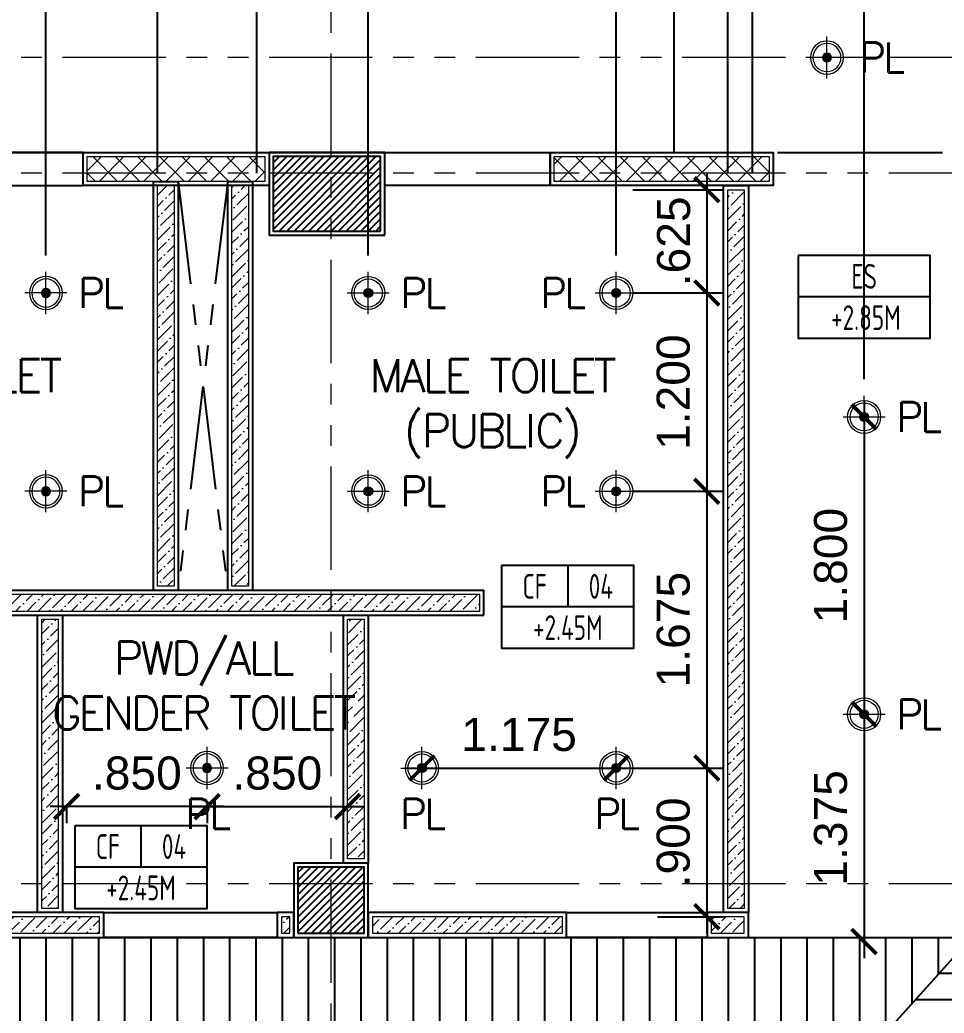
# Model space of a CAD drawing. Header units: metres. Extents: x -12400 to 1, y 0 to 106422.
# Drawn here: x -12228.04 to -12222.45, y 106349.45 to 106355.46 of the extents above; entities that cross this region are included whole.
import ezdxf
from ezdxf.enums import TextEntityAlignment as Align

# ---------------------------------------------------------------- set-up
doc = ezdxf.new("R2010")
doc.units = ezdxf.units.M
doc.header["$PDMODE"] = 35
doc.linetypes.add('PHANTOM2', pattern=[1.25, 0.625, -0.125, 0.125, -0.125, 0.125, -0.125])
for name, color, linetype, lineweight in [('0.1', 1, 'Continuous', 9), ('A-DIM-100', 8, 'Continuous', 0), ('DIM 001', 251, 'Continuous', 13), ('HATCH', 250, 'Continuous', 5), ('LAYOUT', 1, 'Continuous', 20), ('LF 001', 51, 'Continuous', 20)]:
    doc.layers.add(name, color=color, linetype=linetype, lineweight=lineweight)
for name, color, linetype in [('C-SCHED', 1, 'Continuous'), ('E_FIX_LIGHT1', 2, 'Continuous'), ('lighting', 1, 'Continuous'), ('stone', 15, 'Continuous'), ('txt', 2, 'Continuous')]:
    doc.layers.add(name, color=color, linetype=linetype)
doc.styles.add('architxt', font='architxt.shx', dxfattribs={"width": 0.8})
doc.styles.add('DIMTXT-100', font='arial.ttf')
doc.styles.add('swis721', font='swiss.ttf')
doc.styles.add('T.25', font='romans.shx', dxfattribs={"height": 0.2})
doc.dimstyles.new('D-100', dxfattribs={"dimtxt": 0.2, "dimasz": 0.15, "dimexe": 0.1, "dimexo": 0.1, "dimgap": 0.1, "dimtad": 1, "dimdec": 3, "dimzin": 4, "dimdsep": 46, "dimtxsty": 'DIMTXT-100', "dimblk": 'ARCHTICK', "dimcen": 0.2, "dimdle": 0.1, "dimclrd": 8, "dimclre": 8, "dimclrt": 2, "dimadec": 0, "dimazin": 1, "dimtfac": 1, "dimtdec": 3, "dimtofl": 0, "dimtmove": 2, "dimatfit": 3, "dimfxl": 1, "dimarcsym": 0})
doc.dimstyles.new('DIM 200', dxfattribs={"dimtxt": 200, "dimasz": 1, "dimexe": 0, "dimexo": 40, "dimgap": 50, "dimtad": 1, "dimtoh": 1, "dimdec": 0, "dimlfac": 2, "dimtxsty": 'swis721', "dimblk": 'CIR', "dimcen": 0, "dimclrd": 155, "dimclre": 155, "dimclrt": 4, "dimadec": 0, "dimazin": 0, "dimtfac": 1, "dimtdec": 0, "dimtix": 1, "dimtmove": 1, "dimatfit": 3, "dimldrblk": 'CIR', "dimfxl": 0, "dimarcsym": 0})

# ---------------------------------------------------------------- blocks, each defined once
blk = doc.blocks.new('CIR')
at = {"color": 4}
blk.add_circle((0, 0), 50, dxfattribs=at)
blk = doc.blocks.new('*U1737')
at = {"layer": 'HATCH'}
h = blk.add_hatch(dxfattribs=at)
h.set_pattern_fill('ANSI37', color=256, scale=0.03, angle=-180)
h.set_pattern_definition([(225, (0.262499999998, 0), (0.06735192090801863, -0.06735192090801868), []), (314.9999999999999, (0.262499999998, 0), (0.06735192090801868, 0.06735192090801861), [])])
h.paths.add_polyline_path([(0.02500000000873115, 0.1749999999883585), (0.02500000000873115, 0.02499999999417923), (1.325000000003457, 0.02499999999417923), (1.325000000003457, 0.1749999999883585)])
blk.add_lwpolyline([(0, 0.1999999999825377), (0, 0), (1.349999999997636, 0), (1.349999999997636, 0.1999999999825377)], close=True)
blk.add_lwpolyline([(0.02500000000873115, 0.1749999999883585), (0.02500000000873115, 0.02499999999417923), (1.325000000003457, 0.02499999999417923), (1.325000000003457, 0.1749999999883585)], close=True, dxfattribs=at)
blk = doc.blocks.new('*U1733')
at = {"layer": 'HATCH'}
h = blk.add_hatch(dxfattribs=at)
h.set_pattern_fill('ANSI36', color=256, scale=0.015)
h.set_pattern_definition([(45, (12092.4741910285, -106406.7665946045), (0.025256970340507, 0.09260889124852564), [0.1190625, -0.0238125, 0, -0.0238125])])
h.paths.add_polyline_path([(0.02499999999963619, 0.1249999999854481), (0.02499999999963619, 0.02499999999417923), (1.174999999998248, 0.02499999999417923), (1.174999999998248, 0.1249999999854481)])
at = {"color": 4}
blk.add_lwpolyline([(1.199999999997885, 0), (1.199999999997885, 0.1499999999796273), (0, 0.1499999999796273), (0, 0)], close=True, dxfattribs=at)
at = {"layer": 'HATCH'}
blk.add_lwpolyline([(1.174999999998248, 0.02499999999417923), (1.174999999998248, 0.1249999999854481), (0.0249999999996362, 0.1249999999854481), (0.0249999999996362, 0.02499999999417923)], close=True, dxfattribs=at)
blk = doc.blocks.new('*U1734')
at = {"layer": 'HATCH'}
h = blk.add_hatch(dxfattribs=at)
h.set_pattern_fill('ANSI36', color=256, scale=0.015)
h.set_pattern_definition([(45, (12094.6741910285, -106406.7665946045), (0.025256970340507, 0.09260889124852564), [0.1190625, -0.0238125, 0, -0.0238125])])
h.paths.add_polyline_path([(0.0249999999996362, 0.1249999999854481), (0.02499999999963665, 0.02499999999417923), (3.374999999998976, 0.02499999999417923), (3.374999999998976, 0.1249999999854481)])
at = {"color": 4}
blk.add_lwpolyline([(3.399999999998612, 0), (3.399999999998612, 0.1499999999796273), (0, 0.1499999999796273), (0, 0)], close=True, dxfattribs=at)
at = {"layer": 'HATCH'}
blk.add_lwpolyline([(3.374999999998976, 0.02499999999417923), (3.374999999998976, 0.1249999999854481), (0.0249999999996362, 0.1249999999854481), (0.0249999999996362, 0.02499999999417923)], close=True, dxfattribs=at)
blk = doc.blocks.new('*U1748')
at = {"layer": 'HATCH'}
h = blk.add_hatch(dxfattribs=at)
h.set_pattern_fill('ANSI36', color=256, scale=0.015)
h.set_pattern_definition([(45, (12092.77419102831, -106406.7665946045), (0.025256970340507, 0.09260889124852564), [0.1190625, -0.0238125, 0, -0.0238125])])
h.paths.add_polyline_path([(0.02499999999963617, 0.1249999999854481), (0.02499999999963617, 0.02499999999417923), (1.474999999808346, 0.02499999999417923), (1.474999999808346, 0.1249999999854481)])
at = {"color": 4}
blk.add_lwpolyline([(1.499999999807982, 0), (1.499999999807982, 0.1499999999796273), (0, 0.1499999999796273), (0, 0)], close=True, dxfattribs=at)
at = {"layer": 'HATCH'}
blk.add_lwpolyline([(1.474999999808346, 0.02499999999417923), (1.474999999808346, 0.1249999999854481), (0.0249999999996362, 0.1249999999854481), (0.0249999999996362, 0.02499999999417923)], close=True, dxfattribs=at)
blk = doc.blocks.new('*U1735')
at = {"layer": 'HATCH'}
h = blk.add_hatch(dxfattribs=at)
h.set_pattern_fill('ANSI36', color=256, scale=0.015)
h.set_pattern_definition([(45, (12093.07419102842, -106406.7665946045), (0.025256970340507, 0.09260889124852564), [0.1190625, -0.0238125, 0, -0.0238125])])
h.paths.add_polyline_path([(0.0249999999996362, 0.1249999999854481), (0.0249999999996362, 0.02499999999417924), (1.77499999991312, 0.02499999999417924), (1.77499999991312, 0.1249999999854481)])
at = {"color": 4}
blk.add_lwpolyline([(1.799999999912756, 0), (1.799999999912756, 0.1499999999796273), (0, 0.1499999999796273), (0, 0)], close=True, dxfattribs=at)
at = {"layer": 'HATCH'}
blk.add_lwpolyline([(1.77499999991312, 0.02499999999417923), (1.77499999991312, 0.1249999999854481), (0.0249999999996362, 0.1249999999854481), (0.0249999999996362, 0.02499999999417923)], close=True, dxfattribs=at)
blk = doc.blocks.new('*U1746')
at = {"layer": 'HATCH'}
h = blk.add_hatch(dxfattribs=at)
h.set_pattern_fill('ANSI36', color=256, scale=0.015)
h.set_pattern_definition([(45, (12091.52419102847, -106406.7665946045), (0.025256970340507, 0.09260889124852564), [0.1190625, -0.0238125, 0, -0.0238125])])
h.paths.add_polyline_path([(0.0249999999996362, 0.1249999999854481), (0.0249999999996362, 0.02499999999417923), (0.2249999999702341, 0.02499999999417923), (0.2249999999702341, 0.1249999999854481)])
at = {"color": 4}
blk.add_lwpolyline([(0.2499999999698703, 0), (0.2499999999698703, 0.1499999999796273), (0, 0.1499999999796273), (0, 0)], close=True, dxfattribs=at)
at = {"layer": 'HATCH'}
blk.add_lwpolyline([(0.2249999999702341, 0.02499999999417923), (0.2249999999702341, 0.1249999999854481), (0.0249999999996362, 0.1249999999854481), (0.0249999999996362, 0.02499999999417923)], close=True, dxfattribs=at)
blk = doc.blocks.new('*U1732')
at = {"layer": 'HATCH'}
h = blk.add_hatch(dxfattribs=at)
h.set_pattern_fill('ANSI36', color=256, scale=0.015)
h.set_pattern_definition([(45, (12095.67419102853, -106406.7665946045), (0.025256970340507, 0.09260889124852564), [0.1190625, -0.0238125, 0, -0.0238125])])
h.paths.add_polyline_path([(0.0249999999996362, 0.1249999999854481), (0.0249999999996362, 0.02499999999417923), (4.375000000020804, 0.02499999999417923), (4.375000000020804, 0.1249999999854481)])
at = {"color": 4}
blk.add_lwpolyline([(4.40000000002044, 0), (4.40000000002044, 0.1499999999796273), (0, 0.1499999999796273), (0, 0)], close=True, dxfattribs=at)
at = {"layer": 'HATCH'}
blk.add_lwpolyline([(4.375000000020804, 0.02499999999417923), (4.375000000020804, 0.1249999999854481), (0.0249999999996362, 0.1249999999854481), (0.0249999999996362, 0.02499999999417923)], close=True, dxfattribs=at)
blk = doc.blocks.new('*U1736')
at = {"layer": 'HATCH'}
h = blk.add_hatch(dxfattribs=at)
h.set_pattern_fill('ANSI36', color=256, scale=0.015)
h.set_pattern_definition([(45, (12092.87419102853, -106406.7665946045), (0.025256970340507, 0.09260889124852564), [0.1190625, -0.0238125, 0, -0.0238125])])
h.paths.add_polyline_path([(0.0249999999996362, 0.1249999999854481), (0.02499999999963615, 0.02499999999417923), (1.575000000028807, 0.02499999999417923), (1.575000000028807, 0.1249999999854481)])
at = {"color": 4}
blk.add_lwpolyline([(1.600000000028444, 0), (1.600000000028444, 0.1499999999796273), (0, 0.1499999999796273), (0, 0)], close=True, dxfattribs=at)
at = {"layer": 'HATCH'}
blk.add_lwpolyline([(1.575000000028807, 0.02499999999417923), (1.575000000028807, 0.1249999999854481), (0.0249999999996362, 0.1249999999854481), (0.0249999999996362, 0.02499999999417923)], close=True, dxfattribs=at)
blk = doc.blocks.new('*U1778')
at = {"layer": 'HATCH'}
h = blk.add_hatch(dxfattribs=at)
h.set_pattern_fill('ANSI36', color=256, scale=0.015)
h.set_pattern_definition([(45, (12093.74919102844, -106406.7665946045), (0.025256970340507, 0.09260889124852564), [0.1190625, -0.0238125, 0, -0.0238125])])
h.paths.add_polyline_path([(0.0249999999996362, 0.1249999999854481), (0.0249999999996362, 0.02499999999417923), (2.449999999930582, 0.02499999999417923), (2.449999999930582, 0.1249999999854481)])
at = {"color": 4}
blk.add_lwpolyline([(2.474999999930219, 0), (2.474999999930219, 0.1499999999796273), (0, 0.1499999999796273), (0, 0)], close=True, dxfattribs=at)
at = {"layer": 'HATCH'}
blk.add_lwpolyline([(2.449999999930582, 0.02499999999417923), (2.449999999930582, 0.1249999999854481), (0.0249999999996362, 0.1249999999854481), (0.0249999999996362, 0.02499999999417923)], close=True, dxfattribs=at)
blk = doc.blocks.new('*U1731')
at = {"layer": 'HATCH'}
h = blk.add_hatch(dxfattribs=at)
h.set_pattern_fill('ANSI37', color=256, scale=0.03, angle=-180)
h.set_pattern_definition([(225, (0.03750000001764486, 0), (0.06735192090801863, -0.06735192090801868), []), (314.9999999999999, (0.03750000001764486, 0), (0.06735192090801868, 0.06735192090801861), [])])
h.paths.add_polyline_path([(0.02500000000873115, 0.1749999999883585), (0.02500000000873115, 0.02499999999417923), (1.100000000023102, 0.02499999999417923), (1.100000000023102, 0.1749999999883585)])
blk.add_lwpolyline([(0, 0.1999999999825377), (0, 0), (1.125000000017281, 0), (1.125000000017281, 0.1999999999825377)], close=True)
blk.add_lwpolyline([(0.02500000000873115, 0.1749999999883585), (0.02500000000873115, 0.02499999999417923), (1.100000000023102, 0.02499999999417923), (1.100000000023102, 0.1749999999883585)], close=True, dxfattribs=at)
blk = doc.blocks.new('*U1744')
at = {"layer": 'HATCH'}
h = blk.add_hatch(dxfattribs=at)
h.set_pattern_fill('ANSI36', color=256, scale=0.015)
h.set_pattern_definition([(45, (12091.37419102851, -106406.7665946045), (0.025256970340507, 0.09260889124852564), [0.1190625, -0.0238125, 0, -0.0238125])])
h.paths.add_polyline_path([(0.0249999999996362, 0.1249999999854481), (0.0249999999996362, 0.02499999999417923), (0.0750000000015223, 0.02499999999417923), (0.07500000000152252, 0.1249999999854481)])
at = {"color": 4}
blk.add_lwpolyline([(0.1000000000011587, 0), (0.1000000000011587, 0.1499999999796273), (0, 0.1499999999796273), (0, 0)], close=True, dxfattribs=at)
at = {"layer": 'HATCH'}
blk.add_lwpolyline([(0.07500000000152252, 0.02499999999417923), (0.07500000000152252, 0.1249999999854481), (0.0249999999996362, 0.1249999999854481), (0.0249999999996362, 0.02499999999417923)], close=True, dxfattribs=at)
blk = doc.blocks.new('2FCOLUMNS')
h = blk.add_hatch()
h.set_pattern_fill('ANSI31', color=8, scale=0.01)
h.set_pattern_definition([(45, (12128.21296792571, -106237.5702236537), (-0.02245064030267288, 0.02245064030267288), [])])
h.paths.add_polyline_path([(0.02499999999599822, 18.02499999999418), (0.4749999999967258, 18.02499999999418), (0.4749999999967258, 18.67500000000291), (0.02499999999599822, 18.67500000000291)])
h.paths.add_polyline_path([(4.924999999997453, 18.67500000000291), (4.924999999997453, 18.22499999999127), (4.274999999997817, 18.22499999999127), (4.274999999997817, 18.67500000000291)])
h.paths.add_polyline_path([(9.174999999997453, 18.02499999999418), (8.724999999996726, 18.02499999999418), (8.724999999996726, 18.67500000000291), (9.174999999997453, 18.67500000000291)])
h.paths.add_polyline_path([(13.42499999999745, 17.52499999999418), (13.42499999999745, 17.97500000000582), (12.77499999999782, 17.97500000000582), (12.77499999999782, 17.52499999999418)])
h.paths.add_polyline_path([(17.024999999996, 18.02499999999418), (17.47499999999673, 18.02499999999418), (17.47499999999673, 18.67500000000291), (17.024999999996, 18.67500000000291)])
h.paths.add_polyline_path([(21.274999999996, 18.67500000000291), (21.274999999996, 18.22499999999127), (21.92499999999563, 18.22499999999127), (21.92499999999563, 18.67500000000291)])
h.paths.add_polyline_path([(26.17499999999563, 18.02499999999418), (25.72499999999491, 18.02499999999418), (25.72499999999491, 18.67500000000291), (26.17499999999563, 18.67500000000291)])
h.paths.add_polyline_path([(26.17499999999563, 13.27499999999418), (25.72499999999491, 13.27499999999418), (25.72499999999491, 13.92500000000291), (26.17499999999563, 13.92500000000291)])
h.paths.add_polyline_path([(21.37499999999636, 13.27499999999418), (21.82499999999709, 13.27499999999418), (21.82499999999709, 13.92500000000291), (21.37499999999636, 13.92500000000291)])
h.paths.add_polyline_path([(17.024999999996, 13.27499999999418), (17.47499999999673, 13.27499999999418), (17.47499999999673, 13.92500000000291), (17.024999999996, 13.92500000000291)])
h.paths.add_polyline_path([(12.92499999999563, 13.27499999999418), (13.32499999999709, 13.27499999999418), (13.32499999999709, 13.67500000000291), (12.92499999999563, 13.67500000000291)])
h.paths.add_polyline_path([(9.174999999997453, 13.27499999999418), (8.724999999996726, 13.27499999999418), (8.724999999996726, 13.92500000000291), (9.174999999997453, 13.92500000000291)])
h.paths.add_polyline_path([(4.82499999999709, 13.27499999999418), (4.374999999996362, 13.27499999999418), (4.374999999996362, 13.92500000000291), (4.82499999999709, 13.92500000000291)])
h.paths.add_polyline_path([(0.02499999999599822, 13.27499999999418), (0.4749999999967258, 13.27499999999418), (0.4749999999967258, 13.92500000000291), (0.02499999999599822, 13.92500000000291)])
h.paths.add_polyline_path([(0.02499999999599822, 9.02499999999418), (0.4749999999967258, 9.02499999999418), (0.4749999999967258, 9.67500000000291), (0.02499999999599822, 9.67500000000291)])
h.paths.add_polyline_path([(9.174999999997453, 9.02499999999418), (8.724999999996726, 9.02499999999418), (8.724999999996726, 9.67500000000291), (9.174999999997453, 9.67500000000291)])
h.paths.add_polyline_path([(17.024999999996, 9.02499999999418), (17.47499999999673, 9.02499999999418), (17.47499999999673, 9.67500000000291), (17.024999999996, 9.67500000000291)])
h.paths.add_polyline_path([(26.17499999999563, 9.02499999999418), (25.72499999999491, 9.02499999999418), (25.72499999999491, 9.67500000000291), (26.17499999999563, 9.67500000000291)])
h.paths.add_polyline_path([(26.17499999999563, 4.774999999994179), (25.72499999999491, 4.774999999994179), (25.72499999999491, 5.42500000000291), (26.17499999999563, 5.42500000000291)])
h.paths.add_polyline_path([(21.82499999999709, 4.774999999994179), (21.37499999999636, 4.774999999994179), (21.37499999999636, 5.42500000000291), (21.82499999999709, 5.42500000000291)])
h.paths.add_polyline_path([(17.024999999996, 4.774999999994179), (17.47499999999673, 4.774999999994179), (17.47499999999673, 5.42500000000291), (17.024999999996, 5.42500000000291)])
h.paths.add_polyline_path([(13.32499999999709, 4.774999999994179), (12.87499999999636, 4.774999999994179), (12.87499999999636, 5.42500000000291), (13.32499999999709, 5.42500000000291)])
h.paths.add_polyline_path([(9.174999999997453, 4.774999999994179), (8.724999999996726, 4.774999999994179), (8.724999999996726, 5.42500000000291), (9.174999999997453, 5.42500000000291)])
h.paths.add_polyline_path([(4.374999999996362, 4.774999999994179), (4.82499999999709, 4.774999999994179), (4.82499999999709, 5.42500000000291), (4.374999999996362, 5.42500000000291)])
h.paths.add_polyline_path([(0.02499999999599822, 4.774999999994179), (0.4749999999967258, 4.774999999994179), (0.4749999999967258, 5.42500000000291), (0.02499999999599822, 5.42500000000291)])
h.paths.add_polyline_path([(0.02499999999599822, 2.25), (0.4749999999967258, 2.25), (0.4749999999967258, 2.900000000008731), (0.02499999999599822, 2.900000000008731)])
h.paths.add_polyline_path([(0.0249999999996362, 0.02499999999417923), (0.4250000000010914, 0.02499999999417923), (0.4250000000010914, 0.4250000000029104), (0.0249999999996362, 0.4250000000029104)])
h.paths.add_polyline_path([(2.899999999997817, 0.02500000000873115), (2.899999999997817, 0.4750000000203727), (2.249999999998181, 0.4750000000203727), (2.249999999998181, 0.02500000000873115)])
h.paths.add_polyline_path([(4.924999999997453, 0.02500000000873115), (4.924999999997453, 0.4750000000203727), (4.274999999997817, 0.4750000000203727), (4.274999999997817, 0.02500000000873115)])
h.paths.add_polyline_path([(9.174999999997453, 0.02500000000873115), (8.724999999996726, 0.02500000000873115), (8.724999999996726, 0.6750000000174623), (9.174999999997453, 0.6750000000174623)])
h.paths.add_polyline_path([(13.42499999999745, 1.025000000008731), (13.42499999999745, 1.475000000020373), (12.77499999999782, 1.475000000020373), (12.77499999999782, 1.025000000008731)])
h.paths.add_polyline_path([(17.024999999996, 0.02500000000873115), (17.47499999999673, 0.02500000000873115), (17.47499999999673, 0.6750000000174623), (17.024999999996, 0.6750000000174623)])
h.paths.add_polyline_path([(21.274999999996, 0.02500000000873115), (21.274999999996, 0.4750000000203727), (21.92499999999563, 0.4750000000203727), (21.92499999999563, 0.02500000000873115)])
h.paths.add_polyline_path([(26.17499999999563, 0.02500000000873115), (25.72499999999491, 0.02500000000873115), (25.72499999999491, 0.6750000000174623), (26.17499999999563, 0.6750000000174623)])
at = {"color": 7}
for points in [[(13.44999999999709, 17.5), (13.44999999999709, 18), (12.74999999999636, 18), (12.74999999999636, 17.5)], [(12.899999999996, 13.25), (13.34999999999673, 13.25), (13.34999999999673, 13.69999999999709), (12.899999999996, 13.69999999999709)]]:
    blk.add_lwpolyline(points, close=True, dxfattribs=at)
at = {"layer": 'stone', "color": 5}
for points in [[(13.42499999999745, 17.52499999999418), (13.42499999999745, 17.97500000000582), (12.77499999999782, 17.97500000000582), (12.77499999999782, 17.52499999999418)], [(12.92499999999563, 13.27499999999418), (13.32499999999709, 13.27499999999418), (13.32499999999709, 13.67500000000291), (12.92499999999563, 13.67500000000291)]]:
    blk.add_lwpolyline(points, close=True, dxfattribs=at)
blk = doc.blocks.new('L1')
at = {"layer": 'LF 001', "lineweight": 20, "ltscale": 1500}
h = blk.add_hatch(color=256, dxfattribs=at)
edge = h.paths.add_edge_path()
edge.add_arc((1.13686837721616e-13, -1.13686837721616e-13), 0.0318958546358772, 0, 360)
at = {"layer": 'LF 001', "color": 76, "lineweight": 18, "ltscale": 1500}
for points in [[(1.13686837721616e-13, 0.1499999999997499), (1.13686837721616e-13, -0.1500000000000909)], [(-0.1499999999999773, -1.13686837721616e-13), (0.1500000000000909, -1.13686837721616e-13)]]:
    blk.add_lwpolyline(points, dxfattribs=at)
at = {"layer": 'LF 001', "ltscale": 1500}
blk.add_lwpolyline([(-0.09999999999990905, -1.13686837721616e-13, -1), (0.1000000000000227, -1.13686837721616e-13, -1)], format="xyb", close=True, dxfattribs=at)
at = {"layer": 'LF 001', "lineweight": 20, "ltscale": 1500}
blk.add_circle((1.13686837721616e-13, -1.13686837721616e-13), 0.0318958546358772, dxfattribs=at)
blk = doc.blocks.new('LO')
at = {"layer": 'LAYOUT', "xscale": 1000, "yscale": 1000, "zscale": 1000}
blk.add_blockref('L1', (0, 0), dxfattribs=at)
blk = doc.blocks.new('*U1960')
at = {"layer": 'LF 001', "ltscale": 1500}
blk.add_circle((0, -3.995415109869782e-14), 0.0998520709958535, dxfattribs=at)
at = {"layer": 'lighting', "xscale": 0.0008492979043710491, "yscale": 0.0008492979043710491, "zscale": 0.0008492979043710491}
blk.add_blockref('LO', (0, -3.995415109869782e-14), dxfattribs=at)
blk = doc.blocks.new('RCP_2F')
h = blk.add_hatch()
h.set_pattern_fill('ANSI31', color=8, scale=0.05, angle=45)
h.set_pattern_definition([(90, (-228.6000000000076, -96.30730703625886), (-0.15875, 0), [])])
h.paths.add_polyline_path([(-12119.0129679257, 106304.5129166174), (-12111.21296792572, 106304.5129166174), (-12112.56296792574, 106303.0129166173), (-12115.56296792571, 106303.0129166174), (-12115.56296792573, 106302.9629166174), (-12117.46296792571, 106302.9629166174)])
h = blk.add_hatch()
h.set_pattern_fill('ANSI31', color=8, scale=0.05, angle=135)
h.set_pattern_definition([(180, (-228.6000000000076, -96.30730703625886), (-1.387778780781446e-17, -0.15875), [])])
h.paths.add_polyline_path([(-12112.56296792573, 106298.5629166174), (-12112.56296792556, 106303.0129166173), (-12111.21296792572, 106304.5129166174), (-12111.21296792572, 106296.7129166174)])
at = {"color": 8}
blk.add_lwpolyline([(-12113.0129679257, 106309.2629166174), (-12113.0129679257, 106311.6629166174)], dxfattribs=at)
at = {"color": 1}
for points in [[(-12118.5879679257, 106309.2629166174), (-12113.7629679257, 106309.2629166174)], [(-12112.38796792571, 106309.2629166174), (-12111.38796792571, 106309.2629166174)]]:
    blk.add_lwpolyline(points, dxfattribs=at)
for points in [[(-12118.5879679257, 106309.0629166174), (-12116.58796792572, 106309.0629166174), (-12116.58796792572, 106309.2629166174), (-12118.5879679257, 106309.2629166174)], [(-12113.7629679257, 106309.0629166174), (-12114.76296792572, 106309.0629166174), (-12114.76296792572, 106309.2629166174), (-12113.7629679257, 106309.2629166174)], [(-12116.46296792569, 106304.6629166174), (-12115.41296792572, 106304.6629166174), (-12115.41296792572, 106304.5129166174), (-12116.46296792569, 106304.5129166174)], [(-12113.66296792572, 106304.6629166174), (-12112.81296792572, 106304.6629166174), (-12112.81296792572, 106304.5129166174), (-12113.66296792572, 106304.5129166174)]]:
    blk.add_lwpolyline(points, close=True, dxfattribs=at)
at = {"color": 8, "linetype": 'PHANTOM2'}
for points in [[(-12116.01296792572, 106309.0879166174), (-12115.71296792571, 106306.6129166174)], [(-12115.71296792572, 106309.0879166174), (-12116.01296792572, 106306.6129166174)]]:
    blk.add_lwpolyline(points, dxfattribs=at)
at = {"color": 8}
for points in [[(-12119.0129679257, 106304.5129166174), (-12111.21296792572, 106304.5129166174), (-12112.56296792574, 106303.0129166173), (-12115.56296792571, 106303.0129166174), (-12115.56296792573, 106302.9629166174), (-12117.46296792571, 106302.9629166174)], [(-12112.56296792573, 106298.5629166174), (-12112.56296792556, 106303.0129166173), (-12111.21296792572, 106304.5129166174), (-12111.21296792572, 106296.7129166174)]]:
    blk.add_lwpolyline(points, close=True, dxfattribs=at)
for name, p in [('2FCOLUMNS', (-12128.21296792571, 106291.2629166174)), ('*U1734', (-12117.56296792571, 106306.4629166174)), ('*U1736', (-12118.06296792571, 106304.5129166174)), ('*U1744', (-12115.41296792572, 106304.5129166174)), ('*U1733', (-12114.86296792572, 106304.5129166174)), ('*U1746', (-12112.81296792572, 106304.5129166174))]:
    blk.add_blockref(name, p)
at = {"xscale": -1}
for name, p, rotation in [('*U1731', (-12116.58796792572, 106309.2629166174), 180), ('*U1737', (-12113.7629679257, 106309.2629166174), 180), ('*U1778', (-12116.16296792571, 106306.6129166174), 270), ('*U1778', (-12115.7129679257, 106306.6129166174), 270), ('*U1732', (-12112.71296792571, 106304.6629166174), 270), ('*U1735', (-12116.86296792571, 106304.6629166175), 270), ('*U1748', (-12115.01296792571, 106304.9629166174), 270)]:
    blk.add_blockref(name, p, dxfattribs=dict(at, rotation=rotation))
at = {"layer": 'E_FIX_LIGHT1', "xscale": -1, "rotation": 270}
for p in [(-12112.0879679257, 106309.8379166174), (-12116.81296792572, 106308.4129166174), (-12116.81296792572, 106307.2129166174), (-12115.83796792573, 106305.5379166175)]:
    blk.add_blockref('*U1960', p, dxfattribs=at)
at = {"layer": 'E_FIX_LIGHT1', "rotation": 90}
for p in [(-12114.86296792571, 106308.4129166174), (-12113.36296792571, 106308.4129166174), (-12111.86296792573, 106307.6629166171), (-12114.86296792571, 106307.2129166174), (-12113.36296792571, 106307.2129166174), (-12111.86296792573, 106305.8629166171), (-12114.53796792571, 106305.5379166175), (-12113.36296792571, 106305.5379166175)]:
    blk.add_blockref('*U1960', p, dxfattribs=at)
at = {"layer": '0.1', "color": 2, "insert": (-12115.86296792572, 106307.8504166174), "char_height": 0.15, "attachment_point": 5, "rotation": 90.00000000000006}
blk.add_mtext_dynamic_manual_height_columns('{\\Fx-hlvm1s|c0;\\W0.9;\\T0.9;PIPE SHAFT}', width=5150.828219755791, gutter_width=1, heights=[0], dxfattribs=at)
at = {"layer": 'txt', "color": 6, "linetype": 'Continuous', "char_height": 0.18, "attachment_point": 5, "style": 'T.25'}
for insert in [(-12111.76057324004, 106309.8379166174), (-12116.48557324006, 106308.4129166174), (-12114.53557324005, 106308.4129166174), (-12113.69036261137, 106308.4129166174), (-12111.53557324007, 106307.6629166171), (-12116.48557324006, 106307.2129166174), (-12114.53557324005, 106307.2129166174), (-12113.69036261137, 106307.2129166174), (-12111.53557324007, 106305.8629166171), (-12115.83796792573, 106305.2605219318), (-12114.53796792571, 106305.2605219318), (-12113.36296792571, 106305.2605219318)]:
    blk.add_mtext_dynamic_manual_height_columns('{\\T0.9;PL}', width=0.6453045245441018, gutter_width=0.001, heights=[0], dxfattribs=dict(at, insert=insert))
blk = doc.blocks.new('_ArchTick')
at = {"color": 0, "linetype": 'ByBlock', "const_width": 0.15}
blk.add_lwpolyline([(-0.5, -0.5), (0.5, 0.5)], dxfattribs=at)
blk = doc.blocks.new('*D646')
at = {"layer": 'DEFPOINTS', "color": 0, "transparency": 16777216}
for p in [(-12227.87941529414, 106359.0365394432), (-12229.37941529414, 106353.9389341288), (-12227.87941529414, 106353.9389341288)]:
    blk.add_point(p, dxfattribs=at)
at = {"layer": 'DIM 001', "color": 8, "lineweight": -2, "transparency": 16777216}
for p, q in [((-12229.37941529414, 106354.0389341288), (-12229.37941529414, 106359.1365394432)), ((-12227.87941529414, 106354.0389341288), (-12227.87941529414, 106359.1365394432)), ((-12229.47941529414, 106359.0365394432), (-12227.77941529414, 106359.0365394432))]:
    blk.add_line(p, q, dxfattribs=at)
at = {"layer": 'DIM 001', "color": 8, "lineweight": -2, "transparency": 16777216, "xscale": 0.15, "yscale": 0.15, "zscale": 0.15, "rotation": 180}
blk.add_blockref('_ArchTick', (-12229.37941529414, 106359.0365394432), dxfattribs=at)
at = {"layer": 'DIM 001', "color": 8, "lineweight": -2, "transparency": 16777216, "xscale": 0.15, "yscale": 0.15, "zscale": 0.15}
blk.add_blockref('_ArchTick', (-12227.87941529414, 106359.0365394432), dxfattribs=at)
at = {"layer": 'DIM 001', "color": 2, "transparency": 16777216, "insert": (-12228.62941529414, 106359.2386540407), "char_height": 0.2, "attachment_point": 5, "style": 'DIMTXT-100'}
blk.add_mtext('1.500', dxfattribs=at)
blk = doc.blocks.new('*D647')
at = {"layer": 'DEFPOINTS', "color": 0, "transparency": 16777216}
for p in [(-12227.20441529413, 106359.0365394432), (-12227.20441529413, 106354.4365394442), (-12227.87941529414, 106353.9389341288)]:
    blk.add_point(p, dxfattribs=at)
at = {"layer": 'DIM 001', "color": 8, "lineweight": -2, "transparency": 16777216}
for p, q in [((-12227.87941529414, 106354.0389341288), (-12227.87941529414, 106359.1365394432)), ((-12227.20441529413, 106354.5365394442), (-12227.20441529413, 106359.1365394432)), ((-12227.97941529414, 106359.0365394432), (-12227.10441529413, 106359.0365394432))]:
    blk.add_line(p, q, dxfattribs=at)
at = {"layer": 'DIM 001', "color": 8, "lineweight": -2, "transparency": 16777216, "xscale": 0.15, "yscale": 0.15, "zscale": 0.15, "rotation": 180}
blk.add_blockref('_ArchTick', (-12227.87941529414, 106359.0365394432), dxfattribs=at)
at = {"layer": 'DIM 001', "color": 8, "lineweight": -2, "transparency": 16777216, "xscale": 0.15, "yscale": 0.15, "zscale": 0.15}
blk.add_blockref('_ArchTick', (-12227.20441529413, 106359.0365394432), dxfattribs=at)
at = {"layer": 'DIM 001', "color": 2, "transparency": 16777216, "insert": (-12227.54191529413, 106359.2365394432), "char_height": 0.2, "attachment_point": 5, "style": 'DIMTXT-100'}
blk.add_mtext('.675', dxfattribs=at)
blk = doc.blocks.new('*D648')
at = {"layer": 'DEFPOINTS', "color": 0, "transparency": 16777216}
for p in [(-12225.92941529413, 106359.0365394432), (-12226.60441529414, 106354.4365394442), (-12225.92941529413, 106353.9389341288)]:
    blk.add_point(p, dxfattribs=at)
at = {"layer": 'DIM 001', "color": 8, "lineweight": -2, "transparency": 16777216}
for p, q in [((-12226.60441529414, 106354.5365394442), (-12226.60441529414, 106359.1365394432)), ((-12225.92941529413, 106354.0389341288), (-12225.92941529413, 106359.1365394432)), ((-12226.70441529415, 106359.0365394432), (-12225.82941529413, 106359.0365394432))]:
    blk.add_line(p, q, dxfattribs=at)
at = {"layer": 'DIM 001', "color": 8, "lineweight": -2, "transparency": 16777216, "xscale": 0.15, "yscale": 0.15, "zscale": 0.15, "rotation": 180}
blk.add_blockref('_ArchTick', (-12226.60441529414, 106359.0365394432), dxfattribs=at)
at = {"layer": 'DIM 001', "color": 8, "lineweight": -2, "transparency": 16777216, "xscale": 0.15, "yscale": 0.15, "zscale": 0.15}
blk.add_blockref('_ArchTick', (-12225.92941529413, 106359.0365394432), dxfattribs=at)
at = {"layer": 'DIM 001', "color": 2, "transparency": 16777216, "insert": (-12226.26691529414, 106359.2365394432), "char_height": 0.2, "attachment_point": 5, "style": 'DIMTXT-100'}
blk.add_mtext('.675', dxfattribs=at)
blk = doc.blocks.new('*D649')
at = {"layer": 'DEFPOINTS', "color": 0, "transparency": 16777216}
for p in [(-12224.42941529413, 106359.0365394432), (-12225.92941529413, 106353.9389341288), (-12224.42941529413, 106353.9389341288)]:
    blk.add_point(p, dxfattribs=at)
at = {"layer": 'DIM 001', "color": 8, "lineweight": -2, "transparency": 16777216}
for p, q in [((-12225.92941529413, 106354.0389341288), (-12225.92941529413, 106359.1365394432)), ((-12224.42941529413, 106354.0389341288), (-12224.42941529413, 106359.1365394432)), ((-12226.02941529414, 106359.0365394432), (-12224.32941529413, 106359.0365394432))]:
    blk.add_line(p, q, dxfattribs=at)
at = {"layer": 'DIM 001', "color": 8, "lineweight": -2, "transparency": 16777216, "xscale": 0.15, "yscale": 0.15, "zscale": 0.15, "rotation": 180}
blk.add_blockref('_ArchTick', (-12225.92941529413, 106359.0365394432), dxfattribs=at)
at = {"layer": 'DIM 001', "color": 8, "lineweight": -2, "transparency": 16777216, "xscale": 0.15, "yscale": 0.15, "zscale": 0.15}
blk.add_blockref('_ArchTick', (-12224.42941529413, 106359.0365394432), dxfattribs=at)
at = {"layer": 'DIM 001', "color": 2, "transparency": 16777216, "insert": (-12225.17941529413, 106359.2386540407), "char_height": 0.2, "attachment_point": 5, "style": 'DIMTXT-100'}
blk.add_mtext('1.500', dxfattribs=at)
blk = doc.blocks.new('*D650')
at = {"layer": 'DEFPOINTS', "color": 0, "transparency": 16777216}
for p in [(-12223.75441529414, 106359.0365394432), (-12223.75441529414, 106354.4365394441), (-12224.42941529413, 106353.9389341288)]:
    blk.add_point(p, dxfattribs=at)
at = {"layer": 'DIM 001', "color": 8, "lineweight": -2, "transparency": 16777216}
for p, q in [((-12224.42941529413, 106354.0389341288), (-12224.42941529413, 106359.1365394432)), ((-12223.75441529414, 106354.5365394441), (-12223.75441529414, 106359.1365394432)), ((-12224.52941529414, 106359.0365394432), (-12223.65441529414, 106359.0365394432))]:
    blk.add_line(p, q, dxfattribs=at)
at = {"layer": 'DIM 001', "color": 8, "lineweight": -2, "transparency": 16777216, "xscale": 0.15, "yscale": 0.15, "zscale": 0.15, "rotation": 180}
blk.add_blockref('_ArchTick', (-12224.42941529413, 106359.0365394432), dxfattribs=at)
at = {"layer": 'DIM 001', "color": 8, "lineweight": -2, "transparency": 16777216, "xscale": 0.15, "yscale": 0.15, "zscale": 0.15}
blk.add_blockref('_ArchTick', (-12223.75441529414, 106359.0365394432), dxfattribs=at)
at = {"layer": 'DIM 001', "color": 2, "transparency": 16777216, "insert": (-12224.09191529414, 106359.2365394432), "char_height": 0.2, "attachment_point": 5, "style": 'DIMTXT-100'}
blk.add_mtext('.675', dxfattribs=at)
blk = doc.blocks.new('*D651')
at = {"layer": 'DEFPOINTS', "color": 0, "transparency": 16777216}
for p in [(-12222.92941529415, 106359.0365394432), (-12223.60441529416, 106354.4365394432), (-12222.92941529415, 106353.1889341285)]:
    blk.add_point(p, dxfattribs=at)
at = {"layer": 'DIM 001', "color": 8, "lineweight": -2, "transparency": 16777216}
for p, q in [((-12223.60441529416, 106354.5365394432), (-12223.60441529416, 106359.1365394432)), ((-12222.92941529415, 106353.2889341285), (-12222.92941529415, 106359.1365394432)), ((-12223.70441529416, 106359.0365394432), (-12222.82941529415, 106359.0365394432))]:
    blk.add_line(p, q, dxfattribs=at)
at = {"layer": 'DIM 001', "color": 8, "lineweight": -2, "transparency": 16777216, "xscale": 0.15, "yscale": 0.15, "zscale": 0.15, "rotation": 180}
blk.add_blockref('_ArchTick', (-12223.60441529416, 106359.0365394432), dxfattribs=at)
at = {"layer": 'DIM 001', "color": 8, "lineweight": -2, "transparency": 16777216, "xscale": 0.15, "yscale": 0.15, "zscale": 0.15}
blk.add_blockref('_ArchTick', (-12222.92941529415, 106359.0365394432), dxfattribs=at)
at = {"layer": 'DIM 001', "color": 2, "transparency": 16777216, "insert": (-12223.26691529415, 106359.2365394432), "char_height": 0.2, "attachment_point": 5, "style": 'DIMTXT-100'}
blk.add_mtext('.675', dxfattribs=at)
blk = doc.blocks.new('*D652')
at = {"layer": 'DEFPOINTS', "color": 0, "transparency": 16777216}
for p in [(-12222.25441529415, 106359.0365394432), (-12222.25441529415, 106354.4365394433), (-12222.92941529415, 106353.1889341285)]:
    blk.add_point(p, dxfattribs=at)
at = {"layer": 'DIM 001', "color": 8, "lineweight": -2, "transparency": 16777216}
for p, q in [((-12222.92941529415, 106353.2889341285), (-12222.92941529415, 106359.1365394432)), ((-12222.25441529415, 106354.5365394433), (-12222.25441529415, 106359.1365394432)), ((-12223.02941529415, 106359.0365394432), (-12222.15441529415, 106359.0365394432))]:
    blk.add_line(p, q, dxfattribs=at)
at = {"layer": 'DIM 001', "color": 8, "lineweight": -2, "transparency": 16777216, "xscale": 0.15, "yscale": 0.15, "zscale": 0.15, "rotation": 180}
blk.add_blockref('_ArchTick', (-12222.92941529415, 106359.0365394432), dxfattribs=at)
at = {"layer": 'DIM 001', "color": 8, "lineweight": -2, "transparency": 16777216, "xscale": 0.15, "yscale": 0.15, "zscale": 0.15}
blk.add_blockref('_ArchTick', (-12222.25441529415, 106359.0365394432), dxfattribs=at)
at = {"layer": 'DIM 001', "color": 2, "transparency": 16777216, "insert": (-12222.59191529415, 106359.2365394432), "char_height": 0.2, "attachment_point": 5, "style": 'DIMTXT-100'}
blk.add_mtext('.675', dxfattribs=at)
blk = doc.blocks.new('*D657')
at = {"layer": 'DEFPOINTS', "color": 0, "transparency": 16777216}
for p in [(-12224.42941529413, 106353.8115394432), (-12224.42941529413, 106352.6115394432), (-12223.88117218099, 106352.6115394432)]:
    blk.add_point(p, dxfattribs=at)
at = {"layer": 'DIM 001', "color": 8, "lineweight": -2, "transparency": 16777216}
for p, q in [((-12223.88117218099, 106353.9115394432), (-12223.88117218099, 106352.5115394432)), ((-12224.32941529413, 106353.8115394432), (-12223.78117218099, 106353.8115394432)), ((-12224.32941529413, 106352.6115394432), (-12223.78117218099, 106352.6115394432))]:
    blk.add_line(p, q, dxfattribs=at)
at = {"layer": 'DIM 001', "color": 8, "lineweight": -2, "transparency": 16777216, "xscale": 0.15, "yscale": 0.15, "zscale": 0.15}
for p, rotation in [((-12223.88117218099, 106353.8115394432), 90), ((-12223.88117218099, 106352.6115394432), 270)]:
    blk.add_blockref('_ArchTick', p, dxfattribs=dict(at, rotation=rotation))
at = {"layer": 'DIM 001', "color": 2, "transparency": 16777216, "insert": (-12224.0832867785, 106353.2115394432), "char_height": 0.2, "attachment_point": 5, "rotation": 90, "style": 'DIMTXT-100'}
blk.add_mtext('1.200', dxfattribs=at)
blk = doc.blocks.new('*D658')
at = {"layer": 'DEFPOINTS', "color": 0, "transparency": 16777216}
for p in [(-12224.42941529413, 106352.6115394432), (-12224.42941529413, 106350.9365394432), (-12223.88117218099, 106350.9365394432)]:
    blk.add_point(p, dxfattribs=at)
at = {"layer": 'DIM 001', "color": 8, "lineweight": -2, "transparency": 16777216}
for p, q in [((-12223.88117218099, 106352.7115394432), (-12223.88117218099, 106350.8365394432)), ((-12224.32941529413, 106352.6115394432), (-12223.78117218098, 106352.6115394432)), ((-12224.32941529413, 106350.9365394432), (-12223.78117218098, 106350.9365394432))]:
    blk.add_line(p, q, dxfattribs=at)
at = {"layer": 'DIM 001', "color": 8, "lineweight": -2, "transparency": 16777216, "xscale": 0.15, "yscale": 0.15, "zscale": 0.15}
for p, rotation in [((-12223.88117218099, 106352.6115394432), 90), ((-12223.88117218099, 106350.9365394432), 270)]:
    blk.add_blockref('_ArchTick', p, dxfattribs=dict(at, rotation=rotation))
at = {"layer": 'DIM 001', "color": 2, "transparency": 16777216, "insert": (-12224.0832867785, 106351.7740394432), "char_height": 0.2, "attachment_point": 5, "rotation": 90, "style": 'DIMTXT-100'}
blk.add_mtext('1.675', dxfattribs=at)
blk = doc.blocks.new('*D659')
at = {"layer": 'DEFPOINTS', "color": 0, "transparency": 16777216}
for p in [(-12224.42941529413, 106350.9365394432), (-12224.27941529414, 106350.0365394432), (-12223.88117218099, 106350.0365394432)]:
    blk.add_point(p, dxfattribs=at)
at = {"layer": 'DIM 001', "color": 8, "lineweight": -2, "transparency": 16777216}
for p, q in [((-12223.88117218099, 106351.0365394432), (-12223.88117218099, 106349.9365394432)), ((-12224.32941529413, 106350.9365394432), (-12223.78117218099, 106350.9365394432)), ((-12224.17941529414, 106350.0365394432), (-12223.78117218099, 106350.0365394432))]:
    blk.add_line(p, q, dxfattribs=at)
at = {"layer": 'DIM 001', "color": 8, "lineweight": -2, "transparency": 16777216, "xscale": 0.15, "yscale": 0.15, "zscale": 0.15}
for p, rotation in [((-12223.88117218099, 106350.9365394432), 90), ((-12223.88117218099, 106350.0365394432), 270)]:
    blk.add_blockref('_ArchTick', p, dxfattribs=dict(at, rotation=rotation))
at = {"layer": 'DIM 001', "color": 2, "transparency": 16777216, "insert": (-12224.0832867785, 106350.4865394432), "char_height": 0.2, "attachment_point": 5, "rotation": 90, "style": 'DIMTXT-100'}
blk.add_mtext('.900', dxfattribs=at)
blk = doc.blocks.new('*D660')
at = {"layer": 'DEFPOINTS', "color": 0, "transparency": 16777216}
for p in [(-12224.42941529413, 106354.4365394442), (-12224.42941529413, 106353.8115394432), (-12223.881172181, 106353.8115394432)]:
    blk.add_point(p, dxfattribs=at)
at = {"layer": 'DIM 001', "color": 8, "lineweight": -2, "transparency": 16777216}
for p, q in [((-12223.881172181, 106354.5365394442), (-12223.881172181, 106353.7115394432)), ((-12224.32941529413, 106354.4365394442), (-12223.781172181, 106354.4365394442)), ((-12224.32941529413, 106353.8115394432), (-12223.781172181, 106353.8115394432))]:
    blk.add_line(p, q, dxfattribs=at)
at = {"layer": 'DIM 001', "color": 8, "lineweight": -2, "transparency": 16777216, "xscale": 0.15, "yscale": 0.15, "zscale": 0.15}
for p, rotation in [((-12223.881172181, 106354.4365394442), 90), ((-12223.881172181, 106353.8115394432), 270)]:
    blk.add_blockref('_ArchTick', p, dxfattribs=dict(at, rotation=rotation))
at = {"layer": 'DIM 001', "color": 2, "transparency": 16777216, "insert": (-12224.08117218098, 106354.1240394437), "char_height": 0.2, "attachment_point": 5, "rotation": 90, "style": 'DIMTXT-100'}
blk.add_mtext('.625', dxfattribs=at)
blk = doc.blocks.new('*D661')
at = {"layer": 'DEFPOINTS', "color": 0, "transparency": 16777216}
for p in [(-12222.92941529416, 106353.0615394429), (-12222.92941529416, 106351.2615394429), (-12222.92941529417, 106351.2615394429)]:
    blk.add_point(p, dxfattribs=at)
at = {"layer": 'DIM 001', "color": 8, "lineweight": -2, "transparency": 16777216}
blk.add_line((-12222.92941529417, 106353.1615394429), (-12222.92941529417, 106351.1615394429), dxfattribs=at)
at = {"layer": 'DIM 001', "color": 8, "lineweight": -2, "transparency": 16777216, "xscale": 0.15, "yscale": 0.15, "zscale": 0.15}
for p, rotation in [((-12222.92941529417, 106353.0615394429), 90), ((-12222.92941529417, 106351.2615394429), 270)]:
    blk.add_blockref('_ArchTick', p, dxfattribs=dict(at, rotation=rotation))
at = {"layer": 'DIM 001', "color": 2, "transparency": 16777216, "insert": (-12223.13152989169, 106352.1615394429), "char_height": 0.2, "attachment_point": 5, "rotation": 90, "style": 'DIMTXT-100'}
blk.add_mtext('1.800', dxfattribs=at)
blk = doc.blocks.new('*D662')
at = {"layer": 'DEFPOINTS', "color": 0, "transparency": 16777216}
for p in [(-12222.92941529416, 106351.2615394429), (-12222.92941529416, 106349.8865394432), (-12222.92941529419, 106349.8865394432)]:
    blk.add_point(p, dxfattribs=at)
at = {"layer": 'DIM 001', "color": 8, "lineweight": -2, "transparency": 16777216}
blk.add_line((-12222.92941529419, 106351.3615394429), (-12222.92941529419, 106349.7865394432), dxfattribs=at)
at = {"layer": 'DIM 001', "color": 8, "lineweight": -2, "transparency": 16777216, "xscale": 0.15, "yscale": 0.15, "zscale": 0.15}
for p, rotation in [((-12222.92941529419, 106351.2615394429), 90), ((-12222.92941529419, 106349.8865394432), 270)]:
    blk.add_blockref('_ArchTick', p, dxfattribs=dict(at, rotation=rotation))
at = {"layer": 'DIM 001', "color": 2, "transparency": 16777216, "insert": (-12223.13159810452, 106350.574039443), "char_height": 0.2, "attachment_point": 5, "rotation": 90, "style": 'DIMTXT-100'}
blk.add_mtext('1.375', dxfattribs=at)
blk = doc.blocks.new('*D664')
at = {"layer": 'DEFPOINTS', "color": 0, "transparency": 16777216}
for p in [(-12227.75441529416, 106350.8091447575), (-12226.90441529415, 106350.8091447575), (-12227.75441529416, 106350.7028120952)]:
    blk.add_point(p, dxfattribs=at)
at = {"layer": 'DIM 001', "color": 8, "lineweight": -2, "transparency": 16777216}
for p, q in [((-12227.75441529416, 106350.7091447575), (-12227.75441529416, 106350.6028120952)), ((-12226.90441529415, 106350.7091447575), (-12226.90441529415, 106350.6028120952)), ((-12226.80441529415, 106350.7028120952), (-12227.85441529416, 106350.7028120952))]:
    blk.add_line(p, q, dxfattribs=at)
at = {"layer": 'DIM 001', "color": 8, "lineweight": -2, "transparency": 16777216, "xscale": 0.15, "yscale": 0.15, "zscale": 0.15, "rotation": 180}
blk.add_blockref('_ArchTick', (-12227.75441529416, 106350.7028120952), dxfattribs=at)
at = {"layer": 'DIM 001', "color": 8, "lineweight": -2, "transparency": 16777216, "xscale": 0.15, "yscale": 0.15, "zscale": 0.15}
blk.add_blockref('_ArchTick', (-12226.90441529415, 106350.7028120952), dxfattribs=at)
at = {"layer": 'DIM 001', "color": 2, "transparency": 16777216, "insert": (-12227.32941529416, 106350.9049266928), "char_height": 0.2, "attachment_point": 5, "style": 'DIMTXT-100'}
blk.add_mtext('.850', dxfattribs=at)
blk = doc.blocks.new('*D665')
at = {"layer": 'DEFPOINTS', "color": 0, "transparency": 16777216}
for p in [(-12226.90441529415, 106350.8091447575), (-12226.05441529414, 106350.7028120952), (-12226.05441529414, 106350.7028120952)]:
    blk.add_point(p, dxfattribs=at)
at = {"layer": 'DIM 001', "color": 8, "lineweight": -2, "transparency": 16777216}
for p, q in [((-12226.90441529415, 106350.7091447575), (-12226.90441529415, 106350.6028120952)), ((-12227.00441529415, 106350.7028120952), (-12225.95441529414, 106350.7028120952))]:
    blk.add_line(p, q, dxfattribs=at)
at = {"layer": 'DIM 001', "color": 8, "lineweight": -2, "transparency": 16777216, "xscale": 0.15, "yscale": 0.15, "zscale": 0.15, "rotation": 180}
blk.add_blockref('_ArchTick', (-12226.90441529415, 106350.7028120952), dxfattribs=at)
at = {"layer": 'DIM 001', "color": 8, "lineweight": -2, "transparency": 16777216, "xscale": 0.15, "yscale": 0.15, "zscale": 0.15}
blk.add_blockref('_ArchTick', (-12226.05441529414, 106350.7028120952), dxfattribs=at)
at = {"layer": 'DIM 001', "color": 2, "transparency": 16777216, "insert": (-12226.47941529414, 106350.9049266928), "char_height": 0.2, "attachment_point": 5, "style": 'DIMTXT-100'}
blk.add_mtext('.850', dxfattribs=at)
blk = doc.blocks.new('*D667')
at = {"layer": 'DEFPOINTS', "color": 0, "transparency": 16777216}
for p in [(-12225.60441529414, 106350.9365394432), (-12224.42941529413, 106350.9365394432), (-12224.42941529413, 106350.9365394432)]:
    blk.add_point(p, dxfattribs=at)
at = {"layer": 'DIM 001', "color": 8, "lineweight": -2, "transparency": 16777216}
blk.add_line((-12225.70441529414, 106350.9365394432), (-12224.32941529413, 106350.9365394432), dxfattribs=at)
at = {"layer": 'DIM 001', "color": 8, "lineweight": -2, "transparency": 16777216, "xscale": 0.15, "yscale": 0.15, "zscale": 0.15, "rotation": 180}
blk.add_blockref('_ArchTick', (-12225.60441529414, 106350.9365394432), dxfattribs=at)
at = {"layer": 'DIM 001', "color": 8, "lineweight": -2, "transparency": 16777216, "xscale": 0.15, "yscale": 0.15, "zscale": 0.15}
blk.add_blockref('_ArchTick', (-12224.42941529413, 106350.9365394432), dxfattribs=at)
at = {"layer": 'DIM 001', "color": 2, "transparency": 16777216, "insert": (-12225.01691529414, 106351.1386540407), "char_height": 0.2, "attachment_point": 5, "style": 'DIMTXT-100'}
blk.add_mtext('1.175', dxfattribs=at)
blk = doc.blocks.new('GRID1')
at = {"color": 6, "linetype": 'PHANTOM2'}
for points in [[(-12147.25441529414, 106384.7702236537), (-12147.25441529414, 106412.5702236537)], [(-12130.75441529413, 106407.8702236537), (-12163.75441529414, 106407.8702236537)], [(-12130.75441529413, 106407.1702236537), (-12163.15441529414, 106407.1702236537)], [(-12130.75441529413, 106402.8702236537), (-12163.75441529414, 106402.8702236537)]]:
    blk.add_leader(points, dimstyle='DIM 200', override={"dimasz": 0.002, "dimgap": 60, "dimtad": 0}, dxfattribs=at)

msp = doc.modelspace()

# ---------------------------------------------------------------- linework, layer by layer
at = {"layer": 'C-SCHED'}
for p, q in [((-12222.52941529415, 106353.7876842842), (-12223.32941529415, 106353.7876842842)), ((-12224.72231411713, 106352.1615394432), (-12224.72231411713, 106351.9115394432)), ((-12224.32231411712, 106351.9115394432), (-12225.12231411712, 106351.9115394432)), ((-12227.30441529416, 106350.5865394431), (-12227.30441529416, 106350.3365394431)), ((-12226.90441529416, 106350.3365394431), (-12227.70441529416, 106350.3365394431))]:
    msp.add_line(p, q, dxfattribs=at)
for points in [[(-12223.32941529415, 106354.0376842842), (-12223.32941529415, 106353.5376842842), (-12222.52941529415, 106353.5376842842), (-12222.52941529415, 106354.0376842842)], [(-12225.12231411712, 106352.1615394432), (-12225.12231411712, 106351.6615394432), (-12224.32231411712, 106351.6615394432), (-12224.32231411712, 106352.1615394432)], [(-12227.70441529416, 106350.5865394431), (-12227.70441529416, 106350.0865394431), (-12226.90441529416, 106350.0865394431), (-12226.90441529416, 106350.5865394431)]]:
    msp.add_lwpolyline(points, close=True, dxfattribs=at)

# ---------------------------------------------------------------- block references
at = {"color": 1}
msp.add_blockref('RCP_2F', (-111.0664473684337, 45.39862282574177), dxfattribs=at)
at = {"layer": 'A-DIM-100'}
msp.add_blockref('GRID1', (-78.90000000000327, -52.63368421052292), dxfattribs=at)

# ---------------------------------------------------------------- texts
at = {"linetype": 'Continuous', "char_height": 0.2, "attachment_point": 5, "style": 'T.25'}
for s, width, insert in [('{\\T0.9;\\C3;FEMALE TOILET\\P(PUBLIC)}', 7.604206719105335, (-12228.67702060848, 106353.1115394432)), ('{\\T0.9;\\C3;MALE TOILET\\P(PUBLIC)}', 7.604206719105335, (-12225.18180997978, 106353.1115394432)), ('{\\T0.9;\\C3;PWD/ALL \\PGENDER TOILET}', 2.3065388821894, (-12226.92941529413, 106351.4365394432))]:
    msp.add_mtext_dynamic_manual_height_columns(s, width=width, gutter_width=0.001, heights=[0], dxfattribs=dict(at, insert=insert))
at = {"layer": 'C-SCHED', "color": 2, "style": 'architxt', "width": 0.8}
for s, p in [('ES', (-12222.92941529415, 106353.8373255438)), ('CF', (-12224.92231411712, 106351.9611807029)), ('CF', (-12227.50441529416, 106350.3861807028))]:
    msp.add_text(s, height=0.15, dxfattribs=at).set_placement(p, align=Align.CENTER)
for tag, p in [('+2.85M', (-12222.91897619671, 106353.5873255438)), ('04', (-12224.52231411712, 106351.9611807028)), ('+2.45M', (-12224.72231466848, 106351.7111793619)), ('04', (-12227.10441529416, 106350.3861807028)), ('+2.45M', (-12227.30441584551, 106350.1361793618))]:
    msp.add_attdef(tag, text='-', height=0.15, dxfattribs=at).set_placement(p, align=Align.CENTER)

# ---------------------------------------------------------------- dimensions: what is measured, and where the dimension line sits
at = {"layer": 'DIM 001'}
for base, p1, p2, picture, middle in [((-12227.87941529414, 106359.0365394432), (-12229.37941529414, 106353.9389341288), (-12227.87941529414, 106353.9389341288), '*D646', (-12228.62941529414, 106359.2386540407)), ((-12224.42941529413, 106359.0365394432), (-12225.92941529413, 106353.9389341288), (-12224.42941529413, 106353.9389341288), '*D649', (-12225.17941529413, 106359.2386540407)), ((-12224.42941529413, 106350.9365394432), (-12225.60441529414, 106350.9365394432), (-12224.42941529413, 106350.9365394432), '*D667', (-12225.01691529414, 106351.1386540407)), ((-12227.75441529416, 106350.7028120952), (-12226.90441529415, 106350.8091447575), (-12227.75441529416, 106350.8091447575), '*D664', (-12227.32941529416, 106350.9049266928)), ((-12226.05441529414, 106350.7028120952), (-12226.90441529415, 106350.8091447575), (-12226.05441529414, 106350.7028120952), '*D665', (-12226.47941529414, 106350.9049266928))]:
    dim = msp.add_linear_dim(base=base, p1=p1, p2=p2, dimstyle='D-100', dxfattribs=at)
    dim.commit()
    dim.dimension.update_dxf_attribs({"geometry": picture, "text_midpoint": middle})
for base, p1, p2, picture, middle in [((-12227.20441529413, 106359.0365394432), (-12227.87941529414, 106353.9389341288), (-12227.20441529413, 106354.4365394442), '*D647', (-12227.54191529413, 106359.2365394432)), ((-12225.92941529413, 106359.0365394432), (-12226.60441529414, 106354.4365394442), (-12225.92941529413, 106353.9389341288), '*D648', (-12226.26691529414, 106359.2365394432)), ((-12223.75441529414, 106359.0365394432), (-12224.42941529413, 106353.9389341288), (-12223.75441529414, 106354.4365394441), '*D650', (-12224.09191529414, 106359.2365394432)), ((-12222.92941529415, 106359.0365394432), (-12223.60441529416, 106354.4365394432), (-12222.92941529415, 106353.1889341285), '*D651', (-12223.26691529415, 106359.2365394432)), ((-12222.25441529415, 106359.0365394432), (-12222.92941529415, 106353.1889341285), (-12222.25441529415, 106354.4365394433), '*D652', (-12222.59191529415, 106359.2365394432))]:
    dim = msp.add_linear_dim(base=base, p1=p1, p2=p2, dimstyle='D-100', dxfattribs=at)
    dim.commit()
    dim.dimension.update_dxf_attribs({"geometry": picture, "text_midpoint": middle, "dimtype": 160})
dim = msp.add_linear_dim(base=(-12223.881172181, 106353.8115394432), p1=(-12224.42941529413, 106354.4365394441), p2=(-12224.42941529413, 106353.8115394432), angle=90, dimstyle='D-100', dxfattribs=at)
dim.commit()
dim.dimension.update_dxf_attribs({"geometry": '*D660', "text_midpoint": (-12224.08117218098, 106354.1240394437), "dimtype": 160})
for base, p1, p2, picture, middle in [((-12223.88117218099, 106352.6115394432), (-12224.42941529413, 106353.8115394432), (-12224.42941529413, 106352.6115394431), '*D657', (-12224.0832867785, 106353.2115394432)), ((-12222.92941529417, 106351.2615394429), (-12222.92941529415, 106353.0615394429), (-12222.92941529415, 106351.2615394429), '*D661', (-12223.13152989169, 106352.1615394429)), ((-12223.88117218099, 106350.9365394432), (-12224.42941529413, 106352.6115394431), (-12224.42941529413, 106350.9365394432), '*D658', (-12224.0832867785, 106351.7740394432)), ((-12222.92941529419, 106349.8865394432), (-12222.92941529415, 106351.2615394429), (-12222.92941529415, 106349.8865394432), '*D662', (-12223.13159810452, 106350.574039443)), ((-12223.88117218099, 106350.0365394432), (-12224.42941529413, 106350.9365394432), (-12224.27941529414, 106350.0365394431), '*D659', (-12224.0832867785, 106350.4865394432))]:
    dim = msp.add_linear_dim(base=base, p1=p1, p2=p2, angle=90, dimstyle='D-100', dxfattribs=at)
    dim.commit()
    dim.dimension.update_dxf_attribs({"geometry": picture, "text_midpoint": middle})

doc.saveas('drawing.dxf')
